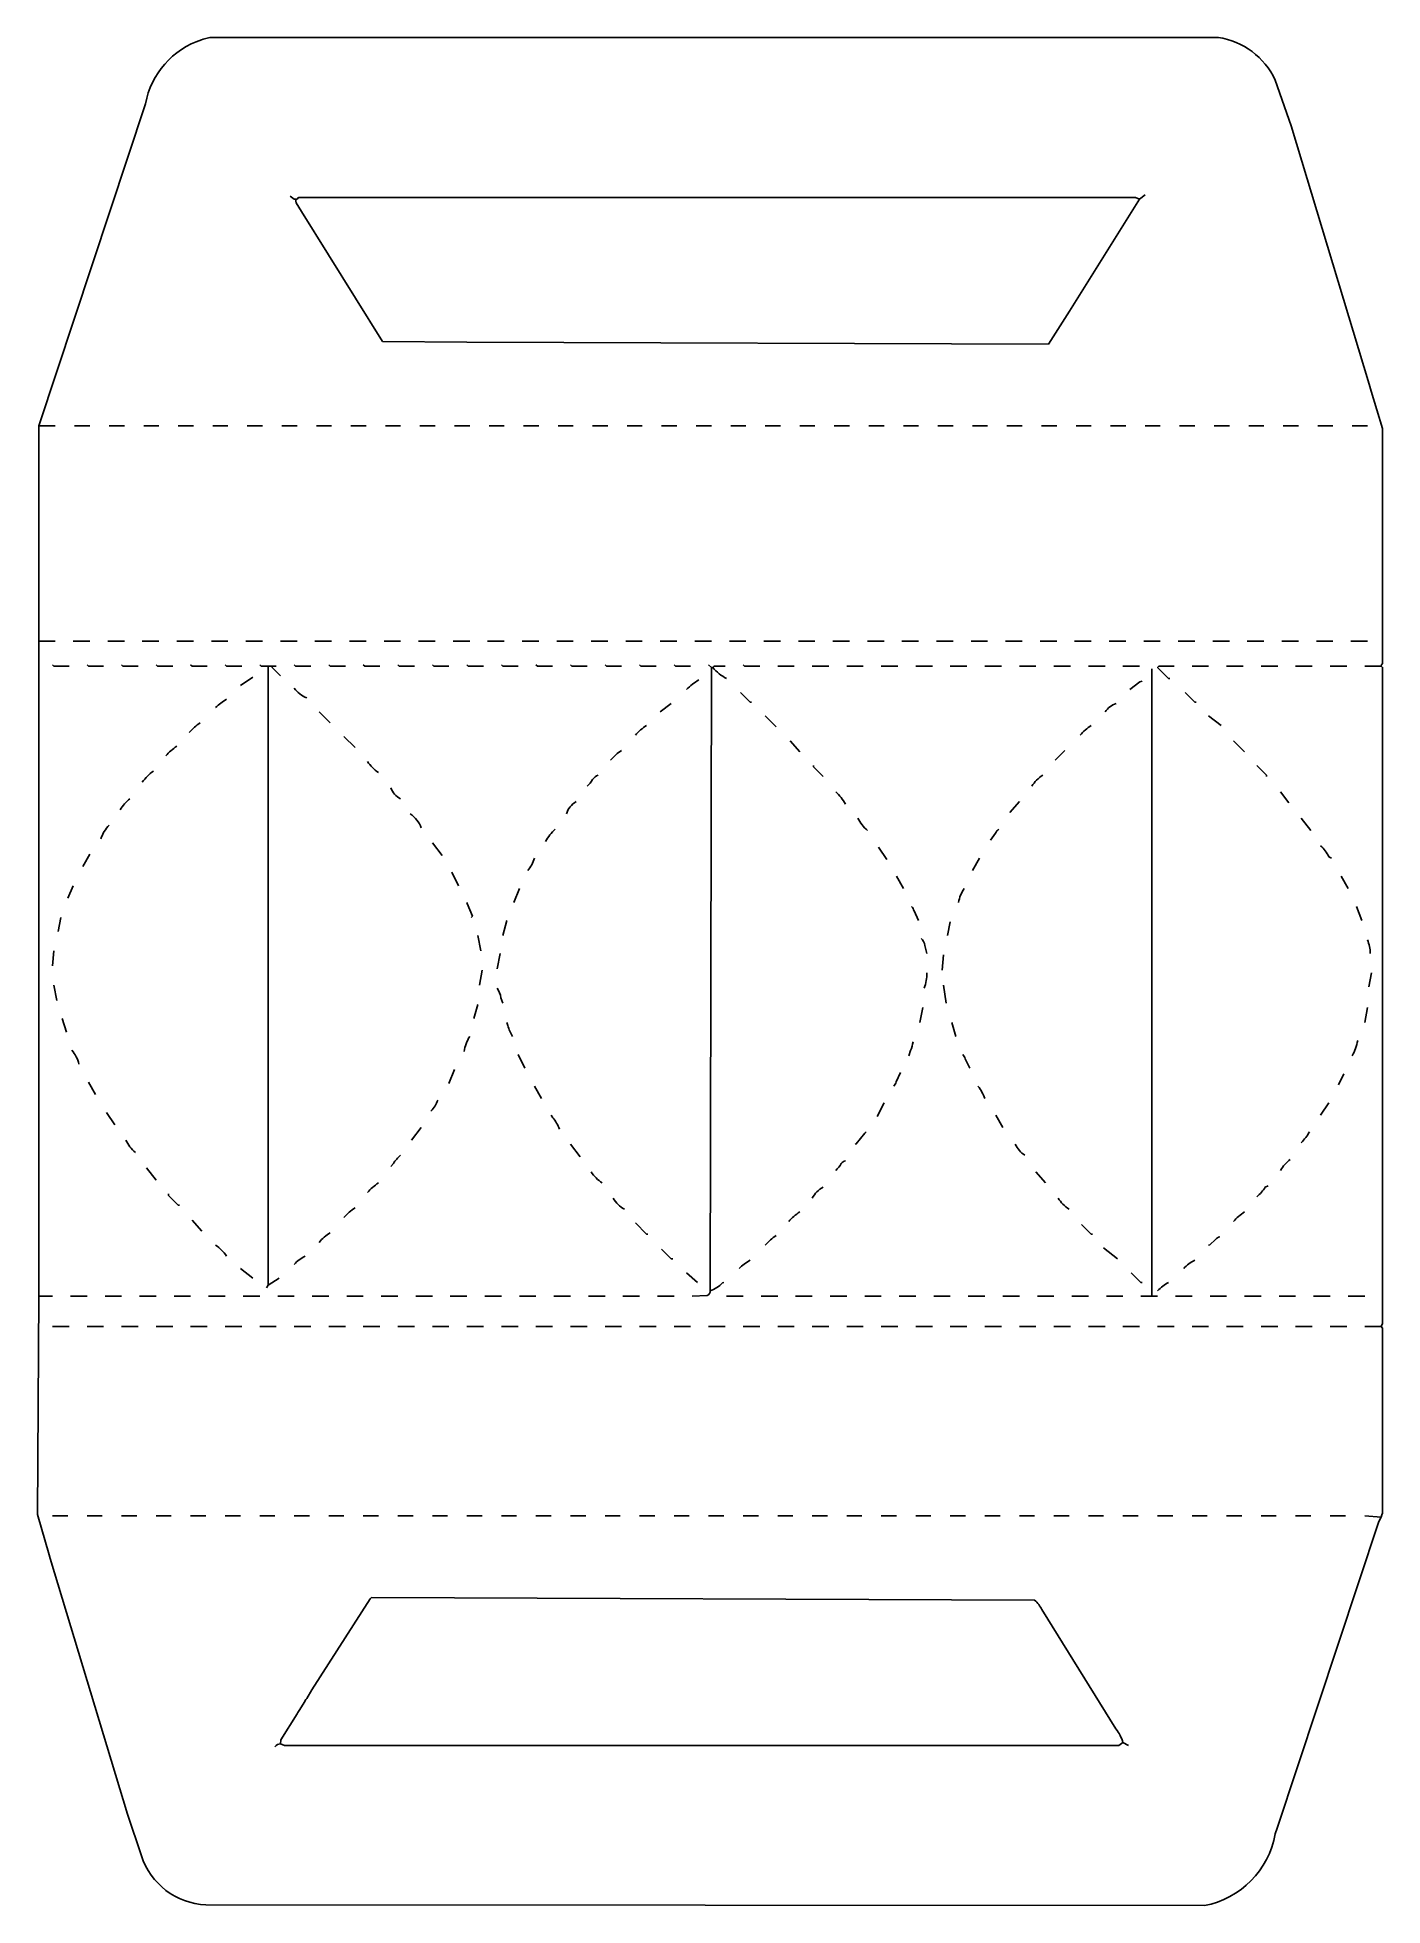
# Model space of a CAD drawing. Extents: x 51 to 1025, y 70 to 1422.
import ezdxf

# ---------------------------------------------------------------- set-up
doc = ezdxf.new("R2010")
doc.units = 0
doc.layers.get('0').update_dxf_attribs({"linetype": 'CONTINUOUS'})

msp = doc.modelspace()

# ---------------------------------------------------------------- linework, layer by layer
at = {"color": 250, "linetype": 'CONTINUOUS'}
for points in [[(896, 70, 0.309573), (947.3, 121.9), (948.7, 126.1), (1022.3, 347.9), (1024, 351), (1024.3, 352.9), (1025, 354), (1025, 488), (1024, 489), (1024.2, 489.9), (1025, 491), (1025, 966), (1024, 967), (1024.2, 967.9), (1025, 969), (1025, 1139), (1016.7, 1165.9), (1015.3, 1171.1), (958.7, 1357.9), (947.2, 1391.1, 0.248731), (906, 1422), (176, 1422), (171.1, 1420.6), (169.9, 1420.3, 0.273925), (129.3, 1373.9), (52, 1141), (52, 985), (52, 511), (51, 353), (59.6, 323.9), (60.4, 321.1), (116.3, 136.1), (126.3, 106.1, 0.310745), (173, 70.5), (896, 70)], [(525, 511), (536, 511.5, 0.379873), (538, 515), (539, 966)], [(246, 944, -0.128393), (237, 951)], [(521, 950, -0.070414), (530, 957)], [(180, 937, -0.072465), (188, 943)], [(824, 934, -0.137915), (832, 940)], [(161, 919, -0.071068), (169, 926)], [(484, 917, -0.071068), (492, 924)], [(806, 917, -0.071068), (814, 924)], [(144, 902, -0.071068), (152, 909)], [(466, 899, -0.071068), (474, 906)], [(298, 890, -0.107188), (290, 898)], [(127, 883, -0.087243), (135, 891)], [(314, 871, -0.214315), (307, 879)], [(449, 880, 0.083767), (453, 885, -0.150174), (457, 888)], [(771, 880, -0.136591), (779, 888)], [(111, 863, -0.098059), (118, 871)], [(434, 860, -0.181335), (441, 869)], [(636, 867, 0.08849), (629, 876)], [(97, 842, -0.10557), (103, 852)], [(329, 850, 0.151085), (321, 860)], [(652, 848, -0.08849), (645, 857)], [(419, 840, -0.083942), (426, 849)], [(741, 841), (744.8, 846.1, -0.118981), (747, 849)], [(406, 819, 0.09805), (411, 828)], [(988, 828), (986, 829, 0.122512), (980, 837)], [(718, 796, -0.114006), (722, 806)], [(689, 783), (685.7, 789.9, 0.089945), (684, 793)], [(695, 759), (693.6, 764.9, 0.145365), (691, 770)], [(693, 734, 0.106907), (695, 745)], [(388, 723), (386.6, 726.9, 0.096815), (384, 734)], [(395, 699, -0.084978), (391.7, 706.9), (391, 709)], [(360, 688, -0.096994), (364, 699)], [(682, 685), (683.2, 688.9, 0.0734), (685, 695)], [(1003, 685, 0.064772), (1007, 696)], [(81, 679, 0.134311), (76, 689)], [(726, 676), (722.7, 682.9, 0.089945), (721, 686)], [(671, 663, 0.067868), (672.8, 666.1), (676, 673)], [(737, 654, 0.093395), (732, 663)], [(336, 645, 0.105975), (341, 653)], [(429, 632, 0.079301), (424.2, 640.2), (423, 642)], [(122, 615, -0.098232), (115, 624)], [(966, 622, 0.072465), (972, 630)], [(307, 605), (308.8, 607.1, -0.071874), (314, 613)], [(629, 602, 0.083767), (633, 607, -0.184026), (636, 609)], [(766, 613, -0.127151), (759, 621)], [(951, 602, -0.086731), (958, 610)], [(460, 593, -0.107188), (452, 601)], [(290, 586, -0.071068), (298, 593)], [(476, 574, -0.149662), (468, 582)], [(612, 582, -0.136591), (620, 590)], [(798, 574, -0.108858), (790, 582)], [(934, 583, 0.071068), (940, 590), (942, 591)], [(273, 568, -0.071068), (281, 575)], [(595, 565, -0.071068), (603, 572)], [(917, 565, -0.071068), (925, 572)], [(255, 550, -0.071068), (263, 557)], [(578, 548, -0.071068), (586, 555)], [(188, 540, 0.107188), (180, 548)], [(899, 548), (899.9, 548.2), (904, 552, -0.184026), (907, 554)], [(237, 534, -0.110184), (245, 540)], [(559, 531, -0.072465), (567, 537)], [(881, 531, -0.123106), (889, 537)], [(538, 515, 0.147784), (547.1, 520.8), (548, 521)], [(862, 515, -0.072465), (870, 521)], [(841, 186), (837, 188, 0.109303), (831.8, 197.9), (778.2, 284.2, 0.106663), (773, 291), (293, 293), (292, 292), (249.8, 226.1), (246, 220, 0.067868), (244.2, 216.9), (241, 212, 0.067868), (239.2, 208.9), (227.4, 189.9), (227, 187)], [(223, 185, -0.245916), (227, 187), (230, 186), (834, 186), (837, 188)]]:
    msp.add_lwpolyline(points, format="xyb", dxfattribs=at)
for points in [[(234, 1307), (237, 1305), (239, 1305), (240, 1306), (846, 1306), (849, 1305), (853, 1308)], [(238, 1305), (238.5, 1302.2), (242.2, 1296.1), (301, 1202), (362, 1201.5), (783, 1200), (798.2, 1223.9), (849, 1305)], [(52, 1141), (64, 1141)], [(78, 1141), (89, 1141)], [(103, 1141), (114, 1141)], [(128, 1141), (139, 1141)], [(153, 1141), (164, 1141)], [(178, 1141), (189, 1141)], [(203, 1141), (214, 1141)], [(228, 1141), (239, 1141)], [(253, 1141), (264, 1141)], [(278, 1141), (289, 1141)], [(303, 1141), (314, 1141)], [(328, 1141), (339, 1141)], [(353, 1141), (364, 1141)], [(378, 1141), (389, 1141)], [(403, 1141), (414, 1141)], [(428, 1141), (439, 1141)], [(453, 1141), (464, 1141)], [(478, 1141), (489, 1141)], [(503, 1141), (514, 1141)], [(528, 1141), (539, 1141)], [(553, 1141), (564, 1141)], [(578, 1141), (589, 1141)], [(603, 1141), (614, 1141)], [(628, 1141), (639, 1141)], [(653, 1141), (664, 1141)], [(678, 1141), (689, 1141)], [(703, 1141), (714, 1141)], [(728, 1141), (739, 1141)], [(753, 1141), (764, 1141)], [(778, 1141), (789, 1141)], [(803, 1141), (814, 1141)], [(828, 1141), (839, 1141)], [(853, 1141), (864, 1141)], [(878, 1141), (889, 1141)], [(903, 1141), (914, 1141)], [(928, 1141), (939, 1141)], [(953, 1141), (964, 1141)], [(978, 1141), (989, 1141)], [(1003, 1141), (1014, 1141)], [(52, 985), (64, 985)], [(77, 985), (89, 985)], [(102, 985), (114, 985)], [(127, 985), (139, 985)], [(152, 985), (164, 985)], [(177, 985), (189, 985)], [(202, 985), (214, 985)], [(227, 985), (239, 985)], [(252, 985), (264, 985)], [(277, 985), (289, 985)], [(302, 985), (314, 985)], [(327, 985), (339, 985)], [(352, 985), (364, 985)], [(377, 985), (389, 985)], [(402, 985), (414, 985)], [(427, 985), (439, 985)], [(452, 985), (464, 985)], [(477, 985), (489, 985)], [(502, 985), (514, 985)], [(527, 985), (539, 985)], [(552, 985), (564, 985)], [(577, 985), (589, 985)], [(602, 985), (614, 985)], [(627, 985), (639, 985)], [(652, 985), (664, 985)], [(677, 985), (689, 985)], [(702, 985), (714, 985)], [(727, 985), (739, 985)], [(752, 985), (764, 985)], [(777, 985), (789, 985)], [(802, 985), (814, 985)], [(827, 985), (839, 985)], [(852, 985), (864, 985)], [(877, 985), (889, 985)], [(902, 985), (914, 985)], [(927, 985), (939, 985)], [(952, 985), (964, 985)], [(977, 985), (989, 985)], [(1002, 985), (1014, 985)], [(217, 517), (218, 519), (218, 967)], [(227, 960), (221, 966), (221, 967)], [(858, 511), (858, 965)], [(198, 953), (207, 959)], [(568, 941), (567, 941), (560, 948)], [(842, 950), (849.1, 955.7), (851, 956)], [(890, 941), (889, 941), (882, 948)], [(263, 926), (255, 934)], [(502, 934), (510, 940)], [(586, 923), (578, 931)], [(908, 924), (899, 931)], [(281, 908), (273, 916)], [(603, 905), (596, 913)], [(788, 899), (795, 906)], [(925, 905), (917, 913)], [(620, 887), (613, 894), (613, 895)], [(941, 887), (941, 888), (934, 895)], [(755, 861), (762, 869)], [(957, 868), (951, 876)], [(973, 848), (966, 857)], [(344, 830), (337, 839)], [(84, 822), (89, 831)], [(666, 827), (660, 836)], [(728, 819), (733, 828)], [(356, 808), (351, 818)], [(678, 806), (673, 815)], [(1000, 806), (995, 815)], [(73, 799), (77, 808)], [(396, 796), (400, 806)], [(66, 775), (68, 785)], [(365, 785), (366, 786), (362.2, 795.1), (362, 796)], [(1010, 783), (1006, 793)], [(372, 761), (370, 772)], [(388, 772), (391, 783)], [(710, 772), (712, 782)], [(62, 750), (63, 761)], [(706, 747), (707, 758)], [(65, 725), (63, 736)], [(709, 723), (707, 736)], [(367, 712), (370, 722)], [(690, 709), (692, 720)], [(1012, 709), (1014, 720)], [(72, 702), (69, 712)], [(716, 699), (713, 709)], [(404, 676), (399, 686)], [(93, 657), (88, 666)], [(349, 665), (353, 675)], [(416, 654), (411, 663)], [(993, 664), (997, 672)], [(659, 641), (664, 651)], [(980, 642), (986, 651)], [(107, 635), (101, 644)], [(750, 633), (745, 642)], [(322, 624), (329, 633)], [(643, 621), (643.9, 621.2), (650, 629), (651, 630)], [(444, 612), (437, 621)], [(137, 595), (130, 604)], [(781, 593), (774, 601)], [(154, 577), (153, 577), (146, 584), (146, 585)], [(170, 558), (163, 566)], [(493, 556), (492, 556), (484, 564)], [(815, 556), (814, 556), (807, 563)], [(511, 538), (510, 538), (503, 545)], [(207, 524), (198, 531)], [(529, 521), (521, 528)], [(851, 521), (850, 521), (843, 528)], [(218, 519), (226, 524)], [(52, 511), (62, 511)], [(75, 511), (87, 511)], [(100, 511), (112, 511)], [(125, 511), (137, 511)], [(150, 511), (162, 511)], [(175, 511), (187, 511)], [(200, 511), (212, 511)], [(225, 511), (237, 511)], [(250, 511), (262, 511)], [(275, 511), (287, 511)], [(300, 511), (312, 511)], [(325, 511), (337, 511)], [(350, 511), (362, 511)], [(375, 511), (387, 511)], [(400, 511), (412, 511)], [(425, 511), (437, 511)], [(450, 511), (462, 511)], [(475, 511), (487, 511)], [(500, 511), (512, 511)], [(550, 511), (562, 511)], [(575, 511), (587, 511)], [(600, 511), (612, 511)], [(625, 511), (637, 511)], [(650, 511), (662, 511)], [(675, 511), (687, 511)], [(700, 511), (712, 511)], [(725, 511), (737, 511)], [(750, 511), (762, 511)], [(775, 511), (787, 511)], [(800, 511), (812, 511)], [(825, 511), (837, 511)], [(850, 511), (858, 511), (862, 511)], [(875, 511), (887, 511)], [(900, 511), (912, 511)], [(925, 511), (937, 511)], [(950, 511), (962, 511)], [(975, 511), (987, 511)], [(1000, 511), (1012, 511)], [(62, 489), (74, 489)], [(87, 489), (99, 489)], [(112, 489), (124, 489)], [(137, 489), (149, 489)], [(162, 489), (174, 489)], [(187, 489), (199, 489)], [(212, 489), (224, 489)], [(237, 489), (249, 489)], [(262, 489), (274, 489)], [(287, 489), (299, 489)], [(312, 489), (324, 489)], [(337, 489), (349, 489)], [(362, 489), (374, 489)], [(387, 489), (399, 489)], [(412, 489), (424, 489)], [(437, 489), (449, 489)], [(462, 489), (474, 489)], [(487, 489), (499, 489)], [(512, 489), (524, 489)], [(537, 489), (549, 489)], [(562, 489), (574, 489)], [(587, 489), (599, 489)], [(612, 489), (624, 489)], [(637, 489), (649, 489)], [(662, 489), (674, 489)], [(687, 489), (699, 489)], [(712, 489), (724, 489)], [(737, 489), (749, 489)], [(762, 489), (774, 489)], [(787, 489), (799, 489)], [(812, 489), (824, 489)], [(837, 489), (849, 489)], [(862, 489), (874, 489)], [(887, 489), (899, 489)], [(912, 489), (924, 489)], [(937, 489), (949, 489)], [(962, 489), (974, 489)], [(987, 489), (999, 489)], [(1012, 489), (1024, 489)], [(62, 352), (73, 352)], [(87, 352), (98, 352)], [(112, 352), (123, 352)], [(137, 352), (148, 352)], [(162, 352), (173, 352)], [(187, 352), (198, 352)], [(212, 352), (223, 352)], [(237, 352), (248, 352)], [(262, 352), (273, 352)], [(287, 352), (298, 352)], [(312, 352), (323, 352)], [(337, 352), (348, 352)], [(362, 352), (373, 352)], [(387, 352), (398, 352)], [(412, 352), (423, 352)], [(437, 352), (448, 352)], [(462, 352), (473, 352)], [(487, 352), (498, 352)], [(512, 352), (523, 352)], [(537, 352), (548, 352)], [(562, 352), (573, 352)], [(587, 352), (598, 352)], [(612, 352), (623, 352)], [(637, 352), (648, 352)], [(662, 352), (673, 352)], [(687, 352), (698, 352)], [(712, 352), (723, 352)], [(737, 352), (748, 352)], [(762, 352), (773, 352)], [(787, 352), (798, 352)], [(812, 352), (823, 352)], [(837, 352), (848, 352)], [(862, 352), (873, 352)], [(887, 352), (898, 352)], [(912, 352), (923, 352)], [(937, 352), (948, 352)], [(962, 352), (973, 352)], [(987, 352), (998, 352)], [(1024, 351), (1012, 352)]]:
    msp.add_lwpolyline(points, dxfattribs=at)
at = {"color": 252, "linetype": 'CONTINUOUS'}
for points in [[(74, 967), (63, 967), (62, 968)], [(99, 967), (88, 967), (87, 968)], [(124, 967), (113, 967), (112, 968)], [(149, 967), (138, 967), (137, 968)], [(174, 967), (163, 967), (162, 968)], [(199, 967), (188, 967), (187, 968)], [(249, 967), (238, 967), (237, 968)], [(274, 967), (263, 967), (262, 968)], [(299, 967), (288, 967), (287, 968)], [(324, 967), (313, 967), (312, 968)], [(349, 967), (338, 967), (337, 968)], [(374, 967), (363, 967), (362, 968)], [(399, 967), (388, 967), (387, 968)], [(424, 967), (413, 967), (412, 968)], [(449, 967), (438, 967), (437, 968)], [(474, 967), (463, 967), (462, 968)], [(499, 967), (488, 967), (487, 968)], [(524, 967), (513, 967), (512, 968)], [(574, 967), (563, 967), (562, 968)]]:
    msp.add_lwpolyline(points, dxfattribs=at)
at = {"color": 251, "linetype": 'CONTINUOUS'}
for points in [[(224, 967), (213, 967), (212, 968)], [(540, 966), (541, 967), (549, 967)], [(587, 967), (599, 967)], [(612, 967), (624, 967)], [(637, 967), (649, 967)], [(662, 967), (674, 967)], [(687, 967), (699, 967)], [(712, 967), (724, 967)], [(737, 967), (749, 967)], [(762, 967), (774, 967)], [(787, 967), (799, 967)], [(812, 967), (824, 967)], [(837, 967), (849, 967)], [(887, 967), (899, 967)], [(912, 967), (924, 967)], [(937, 967), (949, 967)], [(962, 967), (974, 967)], [(987, 967), (999, 967)], [(1012, 967), (1024, 967)]]:
    msp.add_lwpolyline(points, dxfattribs=at)
at = {"color": 27, "linetype": 'CONTINUOUS'}
msp.add_lwpolyline([(550, 958, -0.09443), (540, 966), (539, 966), (537, 968)], format="xyb", dxfattribs=at)
at = {"color": 37, "linetype": 'CONTINUOUS'}
for points in [[(871, 958), (870, 958), (862, 966), (863, 967), (874, 967)], [(384, 748), (386, 759)]]:
    msp.add_lwpolyline(points, dxfattribs=at)
at = {"color": 247, "linetype": 'CONTINUOUS'}
msp.add_lwpolyline([(1016, 759, 0.09779), (1014, 769)], format="xyb", dxfattribs=at)
at = {"color": 27, "linetype": 'CONTINUOUS'}
for points in [[(371, 736), (373, 747)], [(1015, 735), (1017, 745)]]:
    msp.add_lwpolyline(points, dxfattribs=at)
at = {"color": 247, "linetype": 'CONTINUOUS'}
msp.add_lwpolyline([(833, 538), (823, 546)], dxfattribs=at)

doc.saveas('drawing.dxf')
